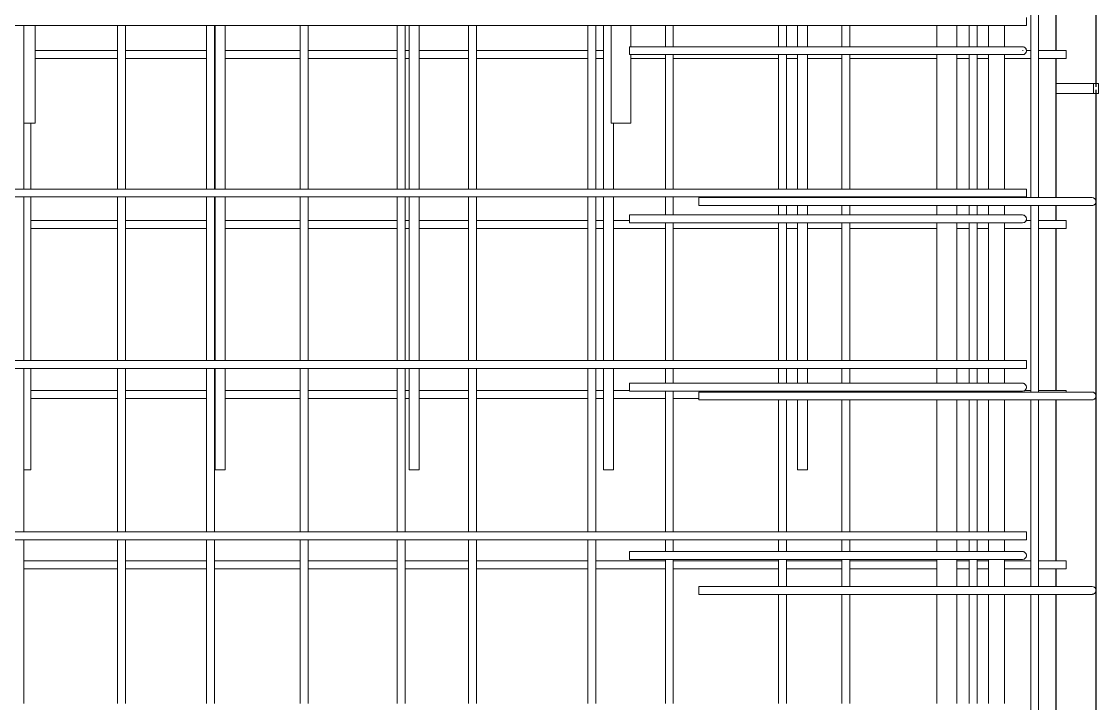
# Model space of a CAD drawing. Header units: millimetres. Extents: x 12983 to 23528, y -2876 to 5855.
# Drawn here: x 17208 to 18293, y 2115 to 2802 of the extents above; entities that cross this region are included whole.
import ezdxf

# ---------------------------------------------------------------- set-up
doc = ezdxf.new("R2010")
doc.units = ezdxf.units.MM
doc.linetypes.add('Dash', pattern=[6.36, 3.18, -3.18])
for name, color, linetype, lineweight in [('A-GENM', 13, 'Continuous', 18), ('A-WALL', 113, 'Continuous', 25), ('A-WALL-HDLN', 110, 'Dash', 25), ('S-RBAR', 171, 'Continuous', 18)]:
    doc.layers.add(name, color=color, linetype=linetype, lineweight=lineweight)

# ---------------------------------------------------------------- blocks, each defined once
blk = doc.blocks.new('RR spread anchor face based - RR-SA-2_5-250-1726823-Elevation Front 1')
at = {"layer": 'A-GENM'}
for p, q in [((18250.1, 1700), (18287.6, 1700)), ((18287.6, 1700), (18292.6, 1700)), ((18287.6, 1690), (18287.6, 1700)), ((18292.6, 1700), (18292.6, 1690)), ((18287.6, 1690), (18250.1, 1690)), ((18292.6, 1690), (18287.6, 1690))]:
    blk.add_line(p, q, dxfattribs=at)

msp = doc.modelspace()

# ---------------------------------------------------------------- linework, layer by layer
at = {"layer": 'A-WALL'}
for p, q in [((18290.0695, 3060), (18290.0695, 2740)), ((18250.0695, 2773.27586), (18250.0695, 2812.8)), ((18250.0695, 2625), (18250.0695, 2765.27586)), ((18290.0695, 2730), (18290.0695, 1700)), ((18250.0695, 2601.93103), (18250.0695, 2617)), ((18250.0695, 2430.58621), (18250.0695, 2593.93103)), ((18250.0695, 2259.24138), (18250.0695, 2421.2)), ((18250.0695, 2233.4), (18250.0695, 2251.24138)), ((18250.0695, 2088.13224), (18250.0695, 2225.4))]:
    msp.add_line(p, q, dxfattribs=at)
at = {"layer": 'A-WALL-HDLN'}
msp.add_line((18290.0695, 2739.95039), (18290.0695, 2730.04961), dxfattribs=at)
at = {"layer": 'S-RBAR'}
for p, q in [((18224.2878, 2625), (18224.2878, 2812.8)), ((18232.2878, 2625), (18232.2878, 2812.8)), ((18220.0695, 2798.37931), (18220.0695, 2806.37931)), ((16204.63777, 2798.37931), (18220.0695, 2798.37931)), ((17210.16677, 2633.65517), (17210.16677, 2798.37931)), ((17221.63572, 2700), (17221.63572, 2798.37931)), ((17304.44688, 2633.65517), (17304.44688, 2798.37931)), ((17312.44688, 2633.65517), (17312.44688, 2798.37931)), ((17394.22221, 2633.65517), (17394.22221, 2798.37931)), ((17402.22221, 2633.65517), (17402.22221, 2798.37931)), ((17402.89565, 2633.65517), (17402.89565, 2798.37931)), ((17412.89565, 2633.65517), (17412.89565, 2798.37931)), ((17488.41506, 2633.65517), (17488.41506, 2798.37931)), ((17496.41506, 2633.65517), (17496.41506, 2798.37931)), ((17586.27765, 2633.65517), (17586.27765, 2798.37931)), ((17594.27765, 2633.65517), (17594.27765, 2798.37931)), ((17598.43767, 2633.65517), (17598.43767, 2798.37931)), ((17608.43767, 2633.65517), (17608.43767, 2798.37931)), ((17658.00825, 2633.65517), (17658.00825, 2798.37931)), ((17666.00825, 2633.65517), (17666.00825, 2798.37931)), ((17778.33309, 2633.65517), (17778.33309, 2798.37931)), ((17786.33309, 2633.65517), (17786.33309, 2798.37931)), ((17793.97969, 2633.65517), (17793.97969, 2798.37931)), ((17801.63572, 2700), (17801.63572, 2798.37931)), ((17821.63572, 2777.01405), (17821.63572, 2798.37931)), ((17856.35143, 2777.01405), (17856.35143, 2798.37931)), ((17864.35143, 2777.01405), (17864.35143, 2798.37931)), ((17970.38853, 2777.01405), (17970.38853, 2798.37931)), ((17978.38853, 2777.01405), (17978.38853, 2798.37931)), ((17989.52171, 2777.01405), (17989.52171, 2798.37931)), ((17999.52171, 2777.01405), (17999.52171, 2798.37931)), ((18034.06962, 2777.01405), (18034.06962, 2798.37931)), ((18042.06962, 2777.01405), (18042.06962, 2798.37931)), ((18129.79606, 2777.01405), (18129.79606, 2798.37931)), ((18149.79606, 2777.01405), (18149.79606, 2798.37931)), ((18162.44397, 2777.01405), (18162.44397, 2798.37931)), ((18170.44397, 2777.01405), (18170.44397, 2798.37931)), ((18181.81531, 2777.01405), (18181.81531, 2798.37931)), ((18197.81531, 2777.01405), (18197.81531, 2798.37931)), ((18180.0695, 2777.01405), (17820.0695, 2777.01405)), ((17820.0695, 2777.01405), (17820.0695, 2769.01405)), ((18180.0695, 2777.01405), (18216.0695, 2777.01405)), ((17221.63572, 2773.27586), (17304.44688, 2773.27586)), ((17312.44688, 2773.27586), (17394.22221, 2773.27586)), ((17402.22221, 2773.27586), (17402.89565, 2773.27586)), ((17412.89565, 2773.27586), (17488.41506, 2773.27586)), ((17496.41506, 2773.27586), (17586.27765, 2773.27586)), ((17594.27765, 2773.27586), (17598.43767, 2773.27586)), ((17608.43767, 2773.27586), (17658.00825, 2773.27586)), ((17666.00825, 2773.27586), (17778.33309, 2773.27586)), ((17786.33309, 2773.27586), (17793.97969, 2773.27586)), ((18180.0695, 2769.01405), (17820.0695, 2769.01405)), ((17821.63572, 2700), (17821.63572, 2769.01405)), ((17856.35143, 2633.65517), (17856.35143, 2769.01405)), ((17864.35143, 2633.65517), (17864.35143, 2769.01405)), ((17970.38853, 2633.65517), (17970.38853, 2769.01405)), ((17978.38853, 2633.65517), (17978.38853, 2769.01405)), ((17989.52171, 2633.65517), (17989.52171, 2769.01405)), ((17999.52171, 2633.65517), (17999.52171, 2769.01405)), ((18034.06962, 2633.65517), (18034.06962, 2769.01405)), ((18042.06962, 2633.65517), (18042.06962, 2769.01405)), ((18129.79606, 2633.65517), (18129.79606, 2769.01405)), ((18149.79606, 2633.65517), (18149.79606, 2769.01405)), ((18162.44397, 2633.65517), (18162.44397, 2769.01405)), ((18170.44397, 2633.65517), (18170.44397, 2769.01405)), ((18180.0695, 2769.01405), (18216.0695, 2769.01405)), ((18181.81531, 2633.65517), (18181.81531, 2769.01405)), ((18197.81531, 2633.65517), (18197.81531, 2769.01405)), ((18216.0695, 2773.27586), (18216.63058, 2773.27586)), ((18220.03503, 2773.27586), (18224.2878, 2773.27586)), ((18232.2878, 2773.27586), (18260.0695, 2773.27586)), ((18260.0695, 2765.27586), (18260.0695, 2773.27586)), ((17221.63572, 2765.27586), (17304.44688, 2765.27586)), ((17312.44688, 2765.27586), (17394.22221, 2765.27586)), ((17402.22221, 2765.27586), (17402.89565, 2765.27586)), ((17412.89565, 2765.27586), (17488.41506, 2765.27586)), ((17496.41506, 2765.27586), (17586.27765, 2765.27586)), ((17594.27765, 2765.27586), (17598.43767, 2765.27586)), ((17608.43767, 2765.27586), (17658.00825, 2765.27586)), ((17666.00825, 2765.27586), (17778.33309, 2765.27586)), ((17786.33309, 2765.27586), (17793.97969, 2765.27586)), ((17821.63572, 2765.27586), (17856.35143, 2765.27586)), ((17864.35143, 2765.27586), (17970.38853, 2765.27586)), ((17978.38853, 2765.27586), (17989.52171, 2765.27586)), ((17999.52171, 2765.27586), (18034.06962, 2765.27586)), ((18042.06962, 2765.27586), (18129.79606, 2765.27586)), ((18149.79606, 2765.27586), (18162.44397, 2765.27586)), ((18170.44397, 2765.27586), (18181.81531, 2765.27586)), ((18197.81531, 2765.27586), (18224.2878, 2765.27586)), ((18232.2878, 2765.27586), (18260.0695, 2765.27586)), ((17221.63572, 2700), (17210.16677, 2700)), ((17217.35363, 2633.65517), (17217.35363, 2700)), ((17821.63572, 2700), (17801.63572, 2700)), ((17803.97969, 2633.65517), (17803.97969, 2700)), ((16204.63777, 2633.65517), (18220.0695, 2633.65517)), ((16204.63777, 2625.65517), (18220.0695, 2625.65517)), ((17210.16677, 2460.93103), (17210.16677, 2625.65517)), ((17217.35363, 2460.93103), (17217.35363, 2625.65517)), ((17304.44688, 2460.93103), (17304.44688, 2625.65517)), ((17312.44688, 2460.93103), (17312.44688, 2625.65517)), ((17394.22221, 2460.93103), (17394.22221, 2625.65517)), ((17402.22221, 2460.93103), (17402.22221, 2625.65517)), ((17402.89565, 2460.93103), (17402.89565, 2625.65517)), ((17412.89565, 2460.93103), (17412.89565, 2625.65517)), ((17488.41506, 2460.93103), (17488.41506, 2625.65517)), ((17496.41506, 2460.93103), (17496.41506, 2625.65517)), ((17586.27765, 2460.93103), (17586.27765, 2625.65517)), ((17594.27765, 2460.93103), (17594.27765, 2625.65517)), ((17598.43767, 2460.93103), (17598.43767, 2625.65517)), ((17608.43767, 2460.93103), (17608.43767, 2625.65517)), ((17658.00825, 2460.93103), (17658.00825, 2625.65517)), ((17666.00825, 2460.93103), (17666.00825, 2625.65517)), ((17778.33309, 2460.93103), (17778.33309, 2625.65517)), ((17786.33309, 2460.93103), (17786.33309, 2625.65517)), ((17793.97969, 2460.93103), (17793.97969, 2625.65517)), ((17803.97969, 2460.93103), (17803.97969, 2625.65517)), ((17856.35143, 2607.51346), (17856.35143, 2625.65517)), ((17864.35143, 2607.51346), (17864.35143, 2625.65517)), ((17970.38853, 2625), (17970.38853, 2625.65517)), ((17978.38853, 2625), (17978.38853, 2625.65517)), ((17989.52171, 2625), (17989.52171, 2625.65517)), ((17999.52171, 2625), (17999.52171, 2625.65517)), ((18034.06962, 2625), (18034.06962, 2625.65517)), ((18042.06962, 2625), (18042.06962, 2625.65517)), ((18129.79606, 2625), (18129.79606, 2625.65517)), ((18149.79606, 2625), (18149.79606, 2625.65517)), ((18162.44397, 2625), (18162.44397, 2625.65517)), ((18170.44397, 2625), (18170.44397, 2625.65517)), ((18181.81531, 2625), (18181.81531, 2625.65517)), ((18197.81531, 2625), (18197.81531, 2625.65517)), ((18220.0695, 2625.65517), (18220.0695, 2633.65517)), ((17890.07154, 2625), (18266.07154, 2625)), ((17890.07154, 2617), (17890.07154, 2625)), ((17890.07154, 2617), (18266.07154, 2617)), ((17970.38853, 2607.51346), (17970.38853, 2617)), ((17978.38853, 2607.51346), (17978.38853, 2617)), ((17989.52171, 2607.51346), (17989.52171, 2617)), ((17999.52171, 2607.51346), (17999.52171, 2617)), ((18034.06962, 2607.51346), (18034.06962, 2617)), ((18042.06962, 2607.51346), (18042.06962, 2617)), ((18129.79606, 2607.51346), (18129.79606, 2617)), ((18149.79606, 2607.51346), (18149.79606, 2617)), ((18162.44397, 2607.51346), (18162.44397, 2617)), ((18170.44397, 2607.51346), (18170.44397, 2617)), ((18181.81531, 2607.51346), (18181.81531, 2617)), ((18197.81531, 2607.51346), (18197.81531, 2617)), ((18224.2878, 2429.2), (18224.2878, 2617)), ((18232.2878, 2429.2), (18232.2878, 2617)), ((18286.07154, 2625), (18266.07154, 2625)), ((18286.07154, 2617), (18266.07154, 2617)), ((18180.0695, 2607.51346), (17820.0695, 2607.51346)), ((17820.0695, 2607.51346), (17820.0695, 2599.51346)), ((18180.0695, 2607.51346), (18216.0695, 2607.51346)), ((17217.35363, 2601.93103), (17304.44688, 2601.93103)), ((17217.35363, 2593.93103), (17304.44688, 2593.93103)), ((17312.44688, 2601.93103), (17394.22221, 2601.93103)), ((17312.44688, 2593.93103), (17394.22221, 2593.93103)), ((17402.22221, 2601.93103), (17402.89565, 2601.93103)), ((17402.22221, 2593.93103), (17402.89565, 2593.93103)), ((17412.89565, 2601.93103), (17488.41506, 2601.93103)), ((17412.89565, 2593.93103), (17488.41506, 2593.93103)), ((17496.41506, 2601.93103), (17586.27765, 2601.93103)), ((17496.41506, 2593.93103), (17586.27765, 2593.93103)), ((17594.27765, 2601.93103), (17598.43767, 2601.93103)), ((17594.27765, 2593.93103), (17598.43767, 2593.93103)), ((17608.43767, 2601.93103), (17658.00825, 2601.93103)), ((17608.43767, 2593.93103), (17658.00825, 2593.93103)), ((17666.00825, 2601.93103), (17778.33309, 2601.93103)), ((17666.00825, 2593.93103), (17778.33309, 2593.93103)), ((17786.33309, 2601.93103), (17793.97969, 2601.93103)), ((17786.33309, 2593.93103), (17793.97969, 2593.93103)), ((17803.97969, 2601.93103), (17820.0695, 2601.93103)), ((17803.97969, 2593.93103), (17856.35143, 2593.93103)), ((18180.0695, 2599.51346), (17820.0695, 2599.51346)), ((17856.35143, 2460.93103), (17856.35143, 2599.51346)), ((17864.35143, 2460.93103), (17864.35143, 2599.51346)), ((17864.35143, 2593.93103), (17970.38853, 2593.93103)), ((17970.38853, 2460.93103), (17970.38853, 2599.51346)), ((17978.38853, 2460.93103), (17978.38853, 2599.51346)), ((17978.38853, 2593.93103), (17989.52171, 2593.93103)), ((17989.52171, 2460.93103), (17989.52171, 2599.51346)), ((17999.52171, 2460.93103), (17999.52171, 2599.51346)), ((17999.52171, 2593.93103), (18034.06962, 2593.93103)), ((18034.06962, 2460.93103), (18034.06962, 2599.51346)), ((18042.06962, 2460.93103), (18042.06962, 2599.51346)), ((18042.06962, 2593.93103), (18129.79606, 2593.93103)), ((18129.79606, 2460.93103), (18129.79606, 2599.51346)), ((18149.79606, 2460.93103), (18149.79606, 2599.51346)), ((18149.79606, 2593.93103), (18162.44397, 2593.93103)), ((18162.44397, 2460.93103), (18162.44397, 2599.51346)), ((18170.44397, 2460.93103), (18170.44397, 2599.51346)), ((18170.44397, 2593.93103), (18181.81531, 2593.93103)), ((18180.0695, 2599.51346), (18216.0695, 2599.51346)), ((18181.81531, 2460.93103), (18181.81531, 2599.51346)), ((18197.81531, 2460.93103), (18197.81531, 2599.51346)), ((18197.81531, 2593.93103), (18224.2878, 2593.93103)), ((18219.51336, 2601.93103), (18224.2878, 2601.93103)), ((18232.2878, 2601.93103), (18260.0695, 2601.93103)), ((18232.2878, 2593.93103), (18260.0695, 2593.93103)), ((18260.0695, 2593.93103), (18260.0695, 2601.93103)), ((16204.63777, 2460.93103), (18220.0695, 2460.93103)), ((16204.63777, 2452.93103), (18220.0695, 2452.93103)), ((17210.16677, 2288.2069), (17210.16677, 2452.93103)), ((17217.35363, 2350.77038), (17217.35363, 2452.93103)), ((17304.44688, 2288.2069), (17304.44688, 2452.93103)), ((17312.44688, 2288.2069), (17312.44688, 2452.93103)), ((17394.22221, 2288.2069), (17394.22221, 2452.93103)), ((17402.22221, 2288.2069), (17402.22221, 2452.93103)), ((17402.89565, 2350.77038), (17402.89565, 2452.93103)), ((17412.89565, 2350.77038), (17412.89565, 2452.93103)), ((17488.41506, 2288.2069), (17488.41506, 2452.93103)), ((17496.41506, 2288.2069), (17496.41506, 2452.93103)), ((17586.27765, 2288.2069), (17586.27765, 2452.93103)), ((17594.27765, 2288.2069), (17594.27765, 2452.93103)), ((17598.43767, 2350.77038), (17598.43767, 2452.93103)), ((17608.43767, 2350.77038), (17608.43767, 2452.93103)), ((17658.00825, 2288.2069), (17658.00825, 2452.93103)), ((17666.00825, 2288.2069), (17666.00825, 2452.93103)), ((17778.33309, 2288.2069), (17778.33309, 2452.93103)), ((17786.33309, 2288.2069), (17786.33309, 2452.93103)), ((17793.97969, 2350.77038), (17793.97969, 2452.93103)), ((17803.97969, 2350.77038), (17803.97969, 2452.93103)), ((17856.35143, 2438.01288), (17856.35143, 2452.93103)), ((17864.35143, 2438.01288), (17864.35143, 2452.93103)), ((17970.38853, 2438.01288), (17970.38853, 2452.93103)), ((17978.38853, 2438.01288), (17978.38853, 2452.93103)), ((17989.52171, 2438.01288), (17989.52171, 2452.93103)), ((17999.52171, 2438.01288), (17999.52171, 2452.93103)), ((18034.06962, 2438.01288), (18034.06962, 2452.93103)), ((18042.06962, 2438.01288), (18042.06962, 2452.93103)), ((18129.79606, 2438.01288), (18129.79606, 2452.93103)), ((18149.79606, 2438.01288), (18149.79606, 2452.93103)), ((18162.44397, 2438.01288), (18162.44397, 2452.93103)), ((18170.44397, 2438.01288), (18170.44397, 2452.93103)), ((18181.81531, 2438.01288), (18181.81531, 2452.93103)), ((18197.81531, 2438.01288), (18197.81531, 2452.93103)), ((18220.0695, 2452.93103), (18220.0695, 2460.93103)), ((17217.35363, 2430.58621), (17304.44688, 2430.58621)), ((17312.44688, 2430.58621), (17394.22221, 2430.58621)), ((17402.22221, 2430.58621), (17402.89565, 2430.58621)), ((17412.89565, 2430.58621), (17488.41506, 2430.58621)), ((17496.41506, 2430.58621), (17586.27765, 2430.58621)), ((17594.27765, 2430.58621), (17598.43767, 2430.58621)), ((17608.43767, 2430.58621), (17658.00825, 2430.58621)), ((17666.00825, 2430.58621), (17778.33309, 2430.58621)), ((17786.33309, 2430.58621), (17793.97969, 2430.58621)), ((17803.97969, 2430.58621), (17820.0695, 2430.58621)), ((18180.0695, 2438.01288), (17820.0695, 2438.01288)), ((17820.0695, 2438.01288), (17820.0695, 2430.01288)), ((18180.0695, 2430.01288), (17820.0695, 2430.01288)), ((17856.35143, 2288.2069), (17856.35143, 2430.01288)), ((17864.35143, 2288.2069), (17864.35143, 2430.01288)), ((17970.38853, 2429.2), (17970.38853, 2430.01288)), ((17978.38853, 2429.2), (17978.38853, 2430.01288)), ((17989.52171, 2429.2), (17989.52171, 2430.01288)), ((17999.52171, 2429.2), (17999.52171, 2430.01288)), ((18034.06962, 2429.2), (18034.06962, 2430.01288)), ((18042.06962, 2429.2), (18042.06962, 2430.01288)), ((18129.79606, 2429.2), (18129.79606, 2430.01288)), ((18149.79606, 2429.2), (18149.79606, 2430.01288)), ((18162.44397, 2429.2), (18162.44397, 2430.01288)), ((18170.44397, 2429.2), (18170.44397, 2430.01288)), ((18180.0695, 2438.01288), (18216.0695, 2438.01288)), ((18180.0695, 2430.01288), (18216.0695, 2430.01288)), ((18181.81531, 2429.2), (18181.81531, 2430.01288)), ((18197.81531, 2429.2), (18197.81531, 2430.01288)), ((18218.0695, 2430.58621), (18224.2878, 2430.58621)), ((18232.2878, 2430.58621), (18260.0695, 2430.58621)), ((18260.0695, 2429.2), (18260.0695, 2430.58621)), ((17217.35363, 2422.58621), (17304.44688, 2422.58621)), ((17312.44688, 2422.58621), (17394.22221, 2422.58621)), ((17402.22221, 2422.58621), (17402.89565, 2422.58621)), ((17412.89565, 2422.58621), (17488.41506, 2422.58621)), ((17496.41506, 2422.58621), (17586.27765, 2422.58621)), ((17594.27765, 2422.58621), (17598.43767, 2422.58621)), ((17608.43767, 2422.58621), (17658.00825, 2422.58621)), ((17666.00825, 2422.58621), (17778.33309, 2422.58621)), ((17786.33309, 2422.58621), (17793.97969, 2422.58621)), ((17803.97969, 2422.58621), (17856.35143, 2422.58621)), ((17864.35143, 2422.58621), (17890.07154, 2422.58621)), ((17890.07154, 2429.2), (18266.07154, 2429.2)), ((17890.07154, 2421.2), (17890.07154, 2429.2)), ((17890.07154, 2421.2), (18266.07154, 2421.2)), ((17970.38853, 2288.2069), (17970.38853, 2421.2)), ((17978.38853, 2288.2069), (17978.38853, 2421.2)), ((17989.52171, 2350.77038), (17989.52171, 2421.2)), ((17999.52171, 2350.77038), (17999.52171, 2421.2)), ((18034.06962, 2288.2069), (18034.06962, 2421.2)), ((18042.06962, 2288.2069), (18042.06962, 2421.2)), ((18129.79606, 2288.2069), (18129.79606, 2421.2)), ((18149.79606, 2288.2069), (18149.79606, 2421.2)), ((18162.44397, 2288.2069), (18162.44397, 2421.2)), ((18170.44397, 2288.2069), (18170.44397, 2421.2)), ((18181.81531, 2288.2069), (18181.81531, 2421.2)), ((18197.81531, 2288.2069), (18197.81531, 2421.2)), ((18224.2878, 2233.4), (18224.2878, 2421.2)), ((18232.2878, 2233.4), (18232.2878, 2421.2)), ((18286.07154, 2429.2), (18266.07154, 2429.2)), ((18286.07154, 2421.2), (18266.07154, 2421.2)), ((17217.35363, 2350.77038), (17210.16677, 2350.77038)), ((17412.89565, 2350.77038), (17402.89565, 2350.77038)), ((17608.43767, 2350.77038), (17598.43767, 2350.77038)), ((17803.97969, 2350.77038), (17793.97969, 2350.77038)), ((17999.52171, 2350.77038), (17989.52171, 2350.77038)), ((16204.63777, 2288.2069), (18220.0695, 2288.2069)), ((16204.63777, 2280.2069), (18220.0695, 2280.2069)), ((17210.16677, 2115.48276), (17210.16677, 2280.2069)), ((17304.44688, 2115.48276), (17304.44688, 2280.2069)), ((17312.44688, 2115.48276), (17312.44688, 2280.2069)), ((17394.22221, 2115.48276), (17394.22221, 2280.2069)), ((17402.22221, 2115.48276), (17402.22221, 2280.2069)), ((17488.41506, 2115.48276), (17488.41506, 2280.2069)), ((17496.41506, 2115.48276), (17496.41506, 2280.2069)), ((17586.27765, 2115.48276), (17586.27765, 2280.2069)), ((17594.27765, 2115.48276), (17594.27765, 2280.2069)), ((17658.00825, 2115.48276), (17658.00825, 2280.2069)), ((17666.00825, 2115.48276), (17666.00825, 2280.2069)), ((17778.33309, 2115.48276), (17778.33309, 2280.2069)), ((17786.33309, 2115.48276), (17786.33309, 2280.2069)), ((17856.35143, 2268.51229), (17856.35143, 2280.2069)), ((17864.35143, 2268.51229), (17864.35143, 2280.2069)), ((17970.38853, 2268.51229), (17970.38853, 2280.2069)), ((17978.38853, 2268.51229), (17978.38853, 2280.2069)), ((18034.06962, 2268.51229), (18034.06962, 2280.2069)), ((18042.06962, 2268.51229), (18042.06962, 2280.2069)), ((18129.79606, 2268.51229), (18129.79606, 2280.2069)), ((18149.79606, 2268.51229), (18149.79606, 2280.2069)), ((18162.44397, 2268.51229), (18162.44397, 2280.2069)), ((18170.44397, 2268.51229), (18170.44397, 2280.2069)), ((18181.81531, 2268.51229), (18181.81531, 2280.2069)), ((18197.81531, 2268.51229), (18197.81531, 2280.2069)), ((18220.0695, 2280.2069), (18220.0695, 2288.2069)), ((18180.0695, 2268.51229), (17820.0695, 2268.51229)), ((17820.0695, 2268.51229), (17820.0695, 2260.51229)), ((18180.0695, 2268.51229), (18216.0695, 2268.51229)), ((17210.16677, 2259.24138), (17304.44688, 2259.24138)), ((17312.44688, 2259.24138), (17394.22221, 2259.24138)), ((17402.22221, 2259.24138), (17488.41506, 2259.24138)), ((17496.41506, 2259.24138), (17586.27765, 2259.24138)), ((17594.27765, 2259.24138), (17658.00825, 2259.24138)), ((17666.00825, 2259.24138), (17778.33309, 2259.24138)), ((17786.33309, 2259.24138), (17856.35143, 2259.24138)), ((18180.0695, 2260.51229), (17820.0695, 2260.51229)), ((17856.35143, 2115.48276), (17856.35143, 2260.51229)), ((17864.35143, 2115.48276), (17864.35143, 2260.51229)), ((17864.35143, 2259.24138), (17970.38853, 2259.24138)), ((17970.38853, 2233.4), (17970.38853, 2260.51229)), ((17978.38853, 2233.4), (17978.38853, 2260.51229)), ((17978.38853, 2259.24138), (18034.06962, 2259.24138)), ((18034.06962, 2233.4), (18034.06962, 2260.51229)), ((18042.06962, 2233.4), (18042.06962, 2260.51229)), ((18042.06962, 2259.24138), (18129.79606, 2259.24138)), ((18129.79606, 2233.4), (18129.79606, 2260.51229)), ((18149.79606, 2233.4), (18149.79606, 2260.51229)), ((18149.79606, 2259.24138), (18162.44397, 2259.24138)), ((18162.44397, 2233.4), (18162.44397, 2260.51229)), ((18170.44397, 2233.4), (18170.44397, 2260.51229)), ((18170.44397, 2259.24138), (18181.81531, 2259.24138)), ((18180.0695, 2260.51229), (18216.0695, 2260.51229)), ((18181.81531, 2233.4), (18181.81531, 2260.51229)), ((18197.81531, 2233.4), (18197.81531, 2260.51229)), ((18197.81531, 2259.24138), (18224.2878, 2259.24138)), ((18232.2878, 2259.24138), (18260.0695, 2259.24138)), ((18260.0695, 2251.24138), (18260.0695, 2259.24138)), ((17210.16677, 2251.24138), (17304.44688, 2251.24138)), ((17312.44688, 2251.24138), (17394.22221, 2251.24138)), ((17402.22221, 2251.24138), (17488.41506, 2251.24138)), ((17496.41506, 2251.24138), (17586.27765, 2251.24138)), ((17594.27765, 2251.24138), (17658.00825, 2251.24138)), ((17666.00825, 2251.24138), (17778.33309, 2251.24138)), ((17786.33309, 2251.24138), (17856.35143, 2251.24138)), ((17864.35143, 2251.24138), (17970.38853, 2251.24138)), ((17978.38853, 2251.24138), (18034.06962, 2251.24138)), ((18042.06962, 2251.24138), (18129.79606, 2251.24138)), ((18149.79606, 2251.24138), (18162.44397, 2251.24138)), ((18170.44397, 2251.24138), (18181.81531, 2251.24138)), ((18197.81531, 2251.24138), (18224.2878, 2251.24138)), ((18232.2878, 2251.24138), (18260.0695, 2251.24138)), ((17890.07154, 2233.4), (18266.07154, 2233.4)), ((17890.07154, 2225.4), (17890.07154, 2233.4)), ((17890.07154, 2225.4), (18266.07154, 2225.4)), ((17970.38853, 2115.48276), (17970.38853, 2225.4)), ((17978.38853, 2115.48276), (17978.38853, 2225.4)), ((18034.06962, 2115.48276), (18034.06962, 2225.4)), ((18042.06962, 2115.48276), (18042.06962, 2225.4)), ((18129.79606, 2115.48276), (18129.79606, 2225.4)), ((18149.79606, 2115.48276), (18149.79606, 2225.4)), ((18162.44397, 2115.48276), (18162.44397, 2225.4)), ((18170.44397, 2115.48276), (18170.44397, 2225.4)), ((18181.81531, 2115.48276), (18181.81531, 2225.4)), ((18197.81531, 2115.48276), (18197.81531, 2225.4)), ((18224.2878, 2037.6), (18224.2878, 2225.4)), ((18232.2878, 2037.6), (18232.2878, 2225.4)), ((18286.07154, 2233.4), (18266.07154, 2233.4)), ((18286.07154, 2225.4), (18266.07154, 2225.4))]:
    msp.add_line(p, q, dxfattribs=at)
for centre, start, end in [((18216.0695, 2773.01405), 75, 90), ((18216.0695, 2773.01405), 270, 90), ((18216.0695, 2773.01405), 15, 60), ((18216.0695, 2773.01405), 300, 345), ((18286.07154, 2621), 270, 90), ((18286.07154, 2621), 270, 285), ((18286.07154, 2621), 15, 60), ((18286.07154, 2621), 300, 345), ((18216.0695, 2603.51346), 75, 90), ((18216.0695, 2603.51346), 270, 90), ((18216.0695, 2603.51346), 15, 60), ((18216.0695, 2603.51346), 300, 345), ((18216.0695, 2434.01288), 75, 90), ((18216.0695, 2434.01288), 270, 90), ((18216.0695, 2434.01288), 15, 60), ((18216.0695, 2434.01288), 300, 345), ((18286.07154, 2425.2), 270, 90), ((18286.07154, 2425.2), 270, 285), ((18286.07154, 2425.2), 15, 60), ((18286.07154, 2425.2), 300, 345), ((18216.0695, 2264.51229), 75, 90), ((18216.0695, 2264.51229), 270, 90), ((18216.0695, 2264.51229), 15, 60), ((18216.0695, 2264.51229), 300, 345), ((18286.07154, 2229.4), 270, 90), ((18286.07154, 2229.4), 270, 285), ((18286.07154, 2229.4), 15, 60), ((18286.07154, 2229.4), 300, 345)]:
    msp.add_arc(centre, 4, start, end, dxfattribs=at)

# ---------------------------------------------------------------- block references
at = {"layer": 'A-GENM'}
msp.add_blockref('RR spread anchor face based - RR-SA-2_5-250-1726823-Elevation Front 1', (0, 1040), dxfattribs=at)

doc.saveas('drawing.dxf')
